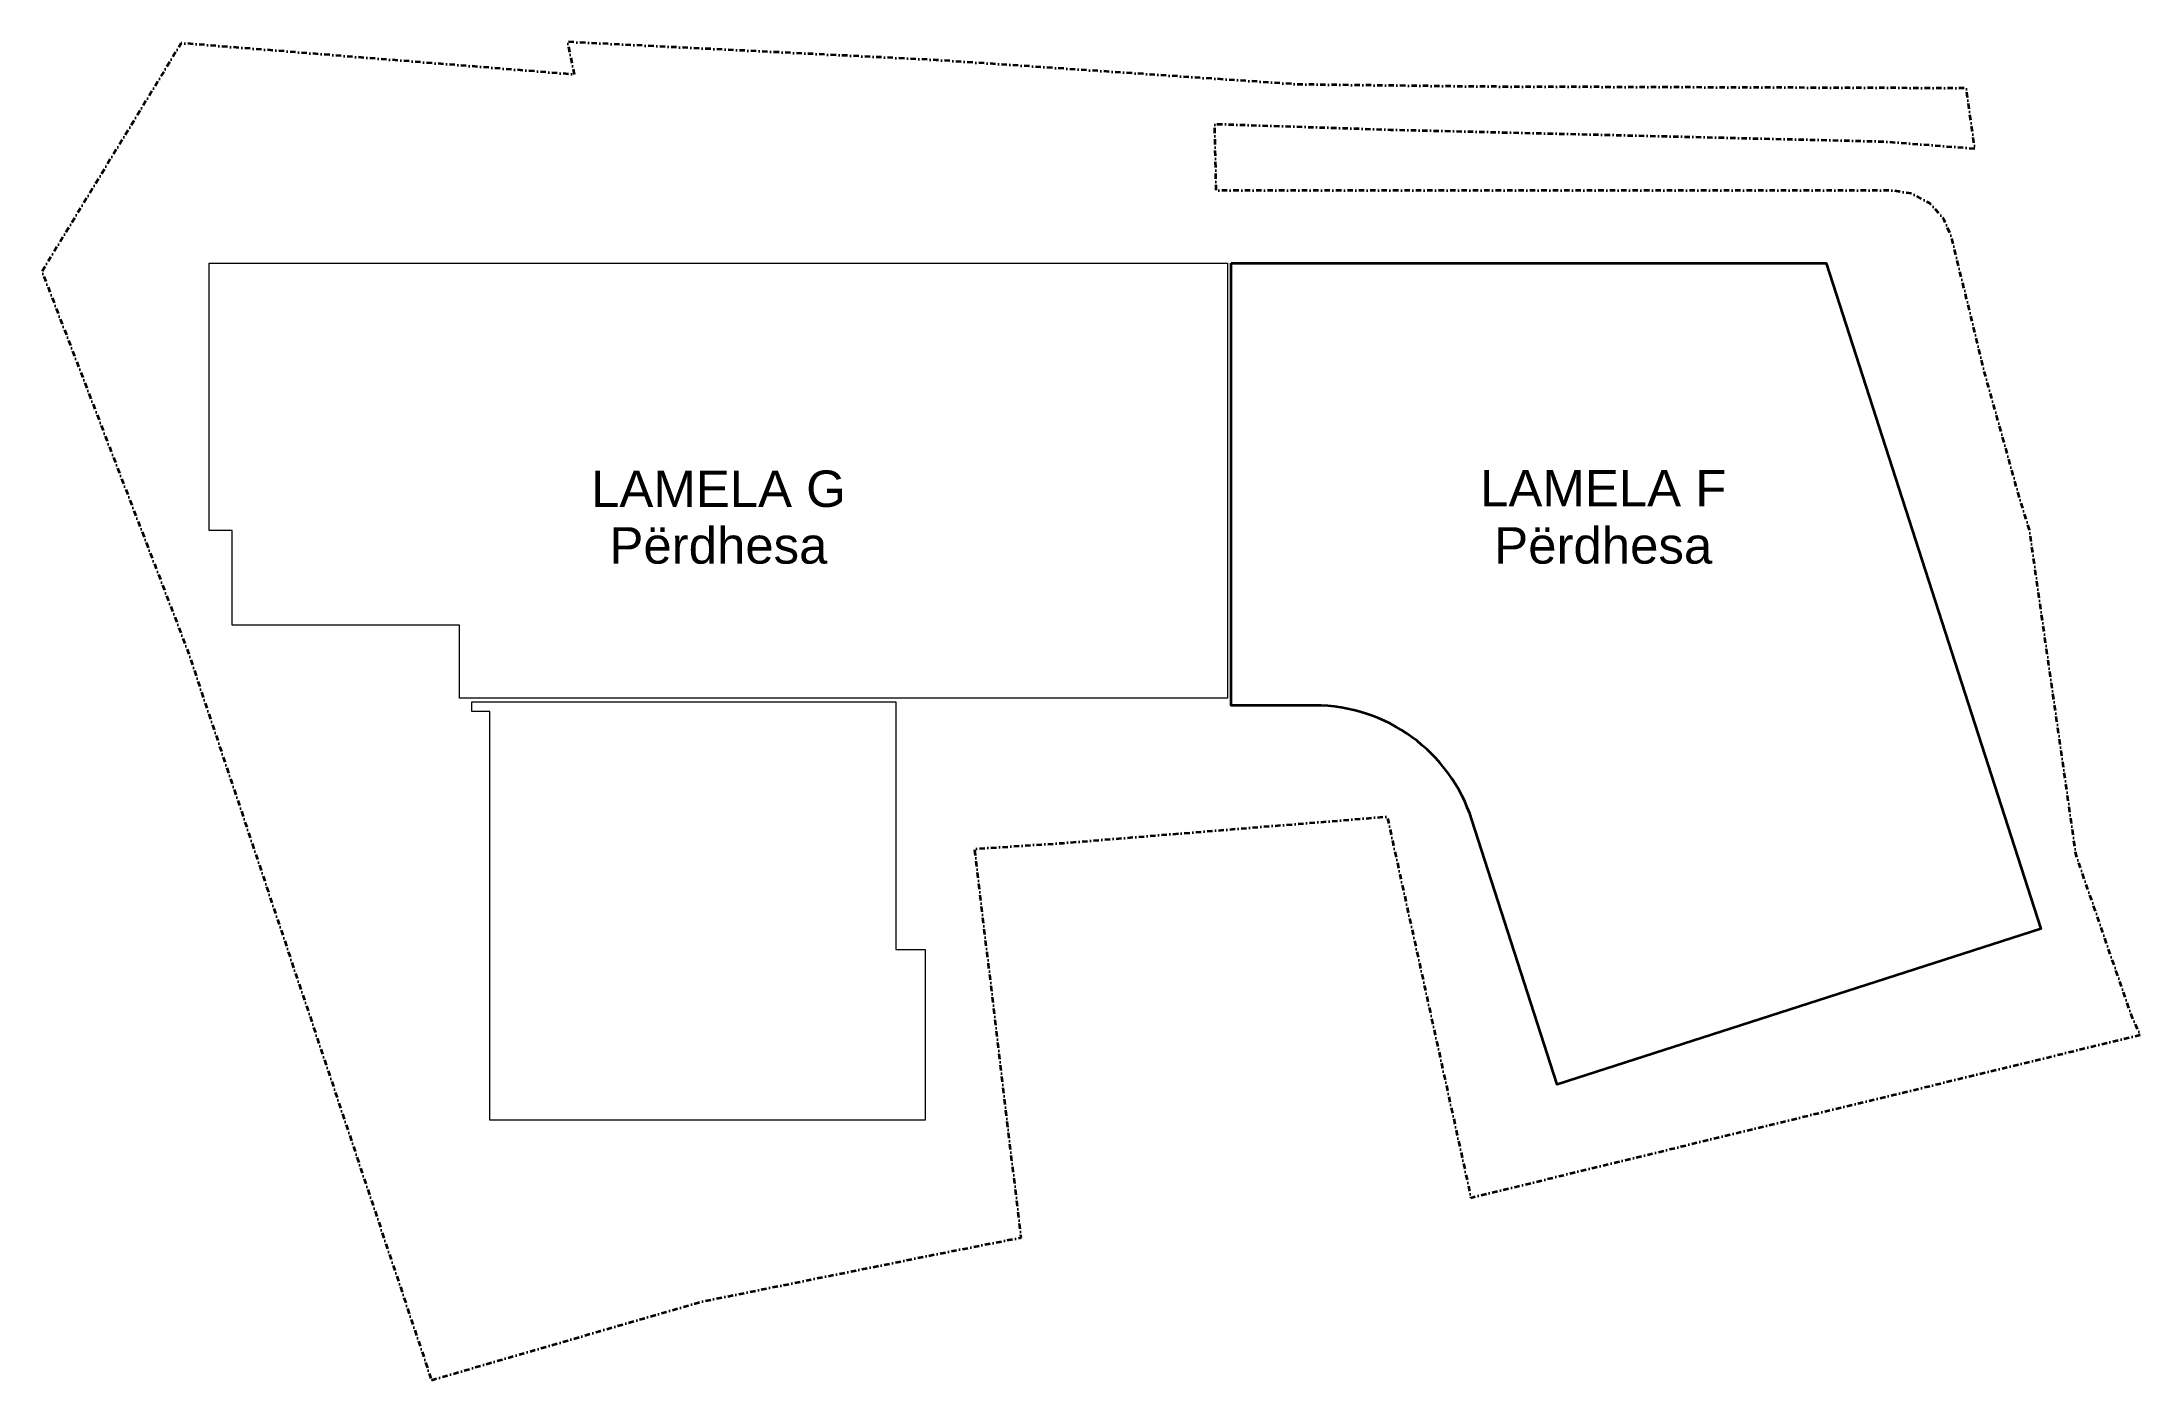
# Model space of a CAD drawing. Header units: millimetres. Extents: x 183280 to 269601, y -121753 to -66667.
import ezdxf

# ---------------------------------------------------------------- set-up
doc = ezdxf.new("R2010")
doc.units = ezdxf.units.MM
doc.header["$MEASUREMENT"] = 0
doc.linetypes.add('Dot & Dashed', pattern=[469.194434, 222.25, -123.472222, 0, -123.472211])
doc.layers.add('A - Parcelat_Pen_No__8', color=7, linetype='Continuous', lineweight=35, true_color=0xa80f02)
doc.layers.add('Drawing & Figure_Pen_No__82', color=7, linetype='Continuous', lineweight=20, true_color=0xaaaaaa)
doc.layers.add('A - Pllaka Perdhes_Pen_No__6', color=5, linetype='Continuous', lineweight=35)
doc.layers.add('A - Veturat perdhes_Pen_No__95', color=6, linetype='Continuous', lineweight=13)
doc.styles.add('GENERATED_STYLE_1', font='arial.ttf')

msp = doc.modelspace()

# ---------------------------------------------------------------- linework, layer by layer
at = {"layer": 'A - Parcelat_Pen_No__8', "color": 14, "linetype": 'Dot & Dashed', "lineweight": 35, "true_color": 0xa80f02, "flags": 128}
msp.add_lwpolyline([(199305, -121753), (210384, -118532), (220511, -116486), (223565, -115888), (221656, -99886), (225292, -99645), (232157, -99085), (238626, -98559), (242004, -113921), (242064, -114245), (259398, -110027), (269601, -107544), (269246, -106738), (266967, -100137), (266395, -96140), (265050, -86747), (264670, -85540), (263171, -80156), (261853, -74725), (261528, -73948), (260967, -73321), (260233, -72918), (259402, -72779), (231590, -72780), (231531, -70045), (238768, -70279), (259081, -70766), (262803, -71056), (262448, -68572), (242389, -68506), (234967, -68416), (220064, -67411), (204903, -66667), (205184, -68007), (189009, -66715), (183280, -76115), (183825, -77532), (189271, -91714), (192910, -102607)], close=True, dxfattribs=at)
at = {"layer": 'A - Pllaka Perdhes_Pen_No__6', "color": 5, "linetype": 'Continuous', "lineweight": 35, "flags": 128}
msp.add_lwpolyline([(232211, -75780), (256685, -75780), (265517, -103175), (245625, -109588), (242113, -98694, 0.325552), (235641, -93980), (232211, -93980)], format="xyb", close=True, dxfattribs=at)
at = {"layer": 'A - Veturat perdhes_Pen_No__95', "color": 6, "linetype": 'Continuous', "lineweight": 13}
for points in [[(200461, -93680), (200461, -90680), (191111, -90680), (191111, -86780), (190161, -86780), (190161, -75780), (232061, -75780), (232061, -93680)], [(201711, -111055), (201711, -94230), (200961, -94230), (200961, -93830), (218411, -93830), (218411, -104030), (219611, -104030), (219611, -111055)]]:
    msp.add_lwpolyline(points, close=True, dxfattribs=at)

# ---------------------------------------------------------------- texts
at = {"layer": 'Drawing & Figure_Pen_No__82', "color": 253, "linetype": 'Continuous', "lineweight": 20, "true_color": 0xaaaaaa, "char_height": 1500, "attachment_point": 8, "style": 'GENERATED_STYLE_1'}
for s, insert, line_spacing_factor in [('\\A1;{\\pqc;\\fArial|b0|i0|c0|p34;LAMELA \\fArial|b0|i0|c0|p34;G\\P\\pqc;\\fArial|b0|i0|c0|p34;Përdhesa}', (211111, -88165), 0.93321), ('\\A1;{\\pqc;\\fArial|b0|i0|c0|p34;LAMELA F\\P\\pqc;\\fArial|b0|i0|c0|p34;Përdhesa}', (247515, -88165), 0.942728)]:
    msp.add_mtext(s, dxfattribs=dict(at, insert=insert, line_spacing_factor=line_spacing_factor))

doc.saveas('drawing.dxf')
